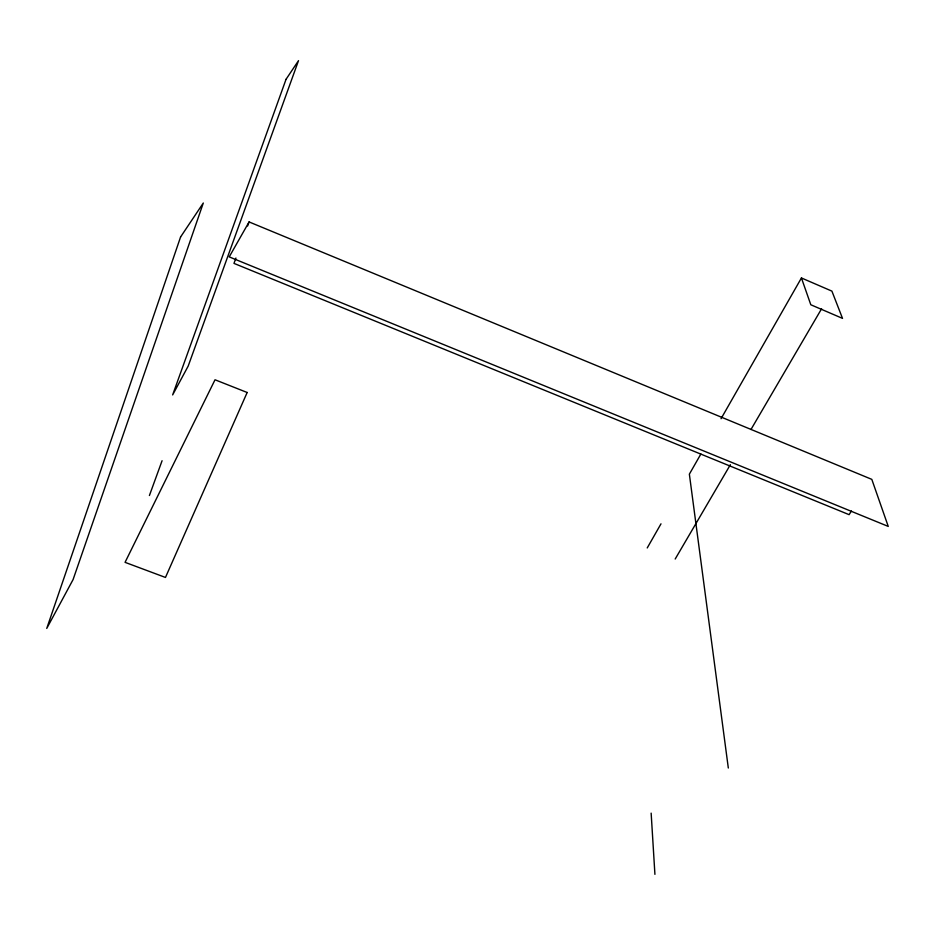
<?xml version="1.0" encoding="UTF-8"?>
<svg xmlns="http://www.w3.org/2000/svg" width="935" height="935" viewBox="0 0 935 935"><rect width="100%" height="100%" fill="white"/><g stroke="black" fill="none" stroke-linecap="round" stroke-linejoin="round"><path stroke-width="1.4" d="M149.413 495.515L162.082 460.721M235.924 258.037L233.972 263.389L849.097 514.659L851.446 511.013M247.623 225.943L249.084 221.934L871.806 479.363L888.25 526.417L229.215 256.891L249.084 221.934M647.23 547.945L660.998 523.822M700.888 454.001L689.364 474.162L728.318 768.021M721.049 418.705L801.435 277.964L831.905 291.124L842.517 318.379L810.809 304.763L801.435 277.964M675.187 559.025L730.375 464.695M750.98 429.481L821.608 308.737M651.146 813.134L654.921 874.354M180.572 236.999L46.75 628.425L73.094 579.56L203.304 203.012L180.572 236.999M286.04 79.311L172.648 394.921L188.18 366.099L298.51 60.646L286.04 79.311M247.167 392.49L165.472 577.444L125.056 562.344L215.027 379.774L247.167 392.49"/></g></svg>
